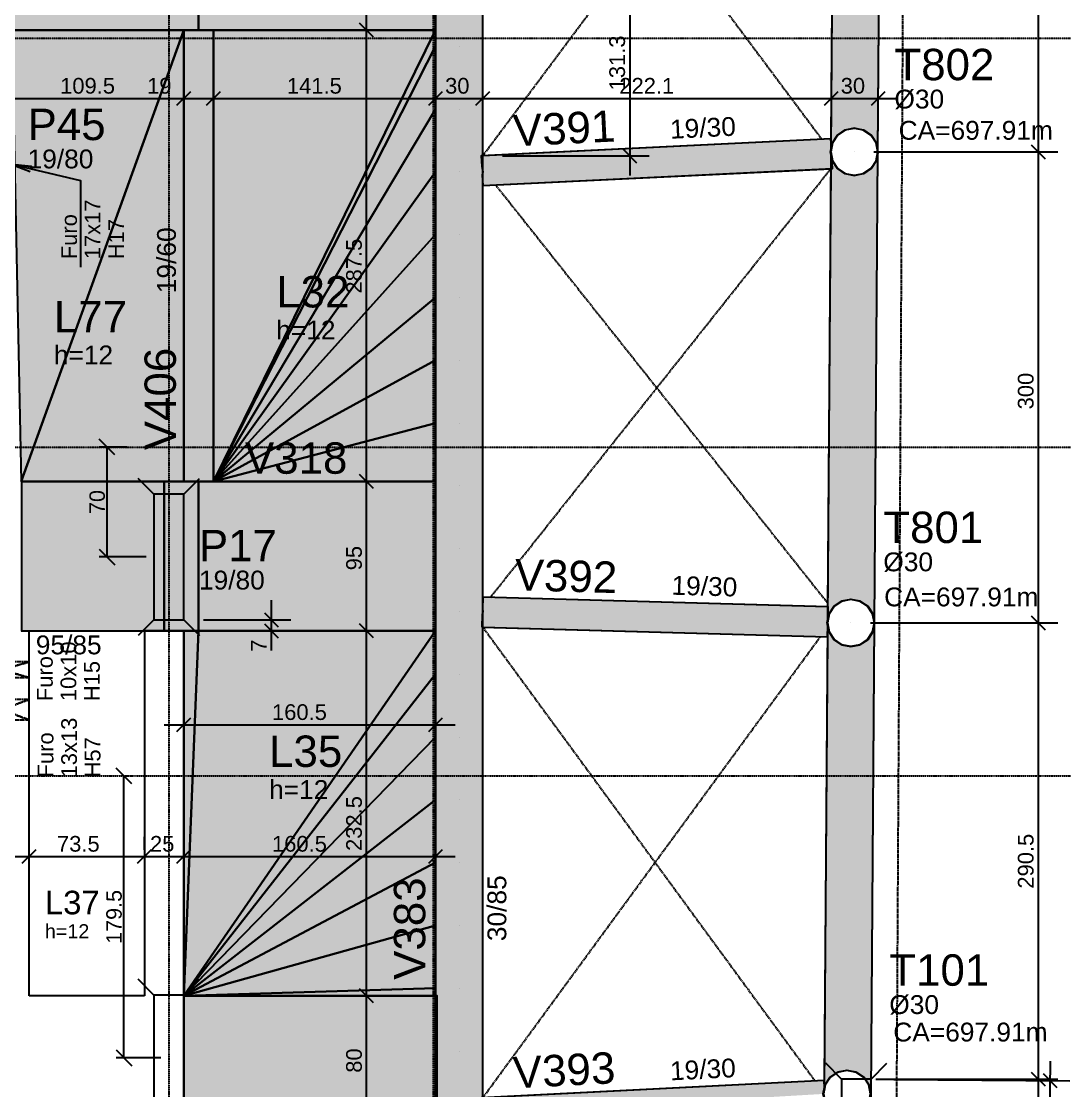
# Model space of a CAD drawing. Extents: x 37185 to 43130, y -8135 to -3930.
# Drawn here: x 39963 to 40631, y -6574 to -5893 of the extents above; entities that cross this region are included whole.
import ezdxf

# ---------------------------------------------------------------- set-up
doc = ezdxf.new("R2010")
doc.units = 0
doc.header["$MEASUREMENT"] = 0
doc.linetypes.add('ESTILO_TQS_0001', pattern=[1, 0.7, -0.3])
doc.linetypes.add('ESTILO_TQS_0004', pattern=[1.12, 0.5, -0.2, 0.01, -0.2, 0.01, -0.2])
doc.layers.get('0').update_dxf_attribs({"linetype": 'CONTINUOUS'})
doc.layers.get('Defpoints').update_dxf_attribs({"linetype": 'CONTINUOUS'})
for name, color, linetype in [('37', 4, 'CONTINUOUS'), ('38', 190, 'CONTINUOUS'), ('41', 190, 'CONTINUOUS'), ('42', 3, 'CONTINUOUS'), ('43', 3, 'CONTINUOUS'), ('44', 3, 'CONTINUOUS'), ('45', 2, 'CONTINUOUS'), ('46', 2, 'CONTINUOUS'), ('47', 2, 'CONTINUOUS'), ('53', 242, 'CONTINUOUS'), ('54', 242, 'CONTINUOUS'), ('55', 12, 'CONTINUOUS'), ('60', 253, 'CONTINUOUS'), ('63', 30, 'CONTINUOUS'), ('66', 231, 'CONTINUOUS'), ('68', 4, 'CONTINUOUS'), ('70', 160, 'CONTINUOUS'), ('75', 9, 'CONTINUOUS'), ('78', 6, 'CONTINUOUS'), ('81', 2, 'CONTINUOUS'), ('82', 252, 'CONTINUOUS')]:
    doc.layers.add(name, color=color, linetype=linetype)
doc.styles.add('Arial_2mm 1-50', font='arial.ttf', dxfattribs={"height": 9.835329})
doc.styles.add('TQS_ARIAL', font='arial.ttf')
doc.dimstyles.new('Diagonal 2mm 1-50', dxfattribs={"dimscale": 30.48, "dimtxt": 9.8353, "dimasz": 0.328084, "dimexe": 0.164042, "dimexo": 0.164042, "dimgap": 0.04101, "dimtad": 1, "dimdec": 1, "dimdsep": 46, "dimtxsty": 'Arial_2mm 1-50', "dimblk1": 'OBLIQUE', "dimblk2": 'OBLIQUE', "dimsah": 1, "dimcen": 0.09, "dimadec": 8, "dimazin": 0, "dimtfac": 1, "dimtdec": 8, "dimtmove": 1, "dimatfit": 0, "dimfxl": 1, "dimtvp": 1, "dimtfillclr": 256, "dimtolj": 1, "dimtzin": 0, "dimarcsym": 2})

# ---------------------------------------------------------------- blocks, each defined once
blk = doc.blocks.new('_Oblique')
at = {"color": 0, "linetype": 'ByBlock', "lineweight": -2}
blk.add_line((-0.5, -0.5), (0.5, 0.5), dxfattribs=at)
blk = doc.blocks.new('*D153')
at = {"layer": '55', "color": 0, "linetype": 'Continuous', "lineweight": -2}
for p, q in [((40029.69, -6163.74), (40012.18, -6163.74)), ((40017.18, -6233.74), (40017.18, -6163.74)), ((40042.01, -6233.74), (40012.18, -6233.74))]:
    blk.add_line(p, q, dxfattribs=at)
at = {"layer": 'Defpoints', "color": 0, "linetype": 'Continuous'}
for p in [(40017.18, -6163.74), (40034.69, -6163.74), (40047.01, -6233.74)]:
    blk.add_point(p, dxfattribs=at)
at = {"layer": '55', "color": 0, "linetype": 'Continuous', "lineweight": -2, "xscale": 10, "yscale": 10, "zscale": 10}
for p, rotation in [((40017.18, -6163.74), 90), ((40017.18, -6233.74), 270)]:
    blk.add_blockref('_Oblique', p, dxfattribs=dict(at, rotation=rotation))
at = {"layer": '55', "color": 0, "linetype": 'Continuous', "insert": (40010.9, -6198.74), "char_height": 9.835, "attachment_point": 5, "rotation": 90, "style": 'Arial_2mm 1-50'}
blk.add_mtext('\\A1;70', dxfattribs=at)
blk = doc.blocks.new('*D154')
at = {"layer": '55', "color": 0, "linetype": 'Continuous', "lineweight": -2}
for p, q in [((40027.91, -6552.74), (40027.91, -6373.24)), ((40031.67, -6373.24), (40032.91, -6373.24)), ((40051.51, -6552.74), (40022.91, -6552.74))]:
    blk.add_line(p, q, dxfattribs=at)
at = {"layer": 'Defpoints', "color": 0, "linetype": 'Continuous'}
for p in [(40026.67, -6373.24), (40027.91, -6373.24), (40056.51, -6552.74)]:
    blk.add_point(p, dxfattribs=at)
at = {"layer": '55', "color": 0, "linetype": 'Continuous', "lineweight": -2, "xscale": 10, "yscale": 10, "zscale": 10}
for p, rotation in [((40027.91, -6373.24), 90), ((40027.91, -6552.74), 270)]:
    blk.add_blockref('_Oblique', p, dxfattribs=dict(at, rotation=rotation))
at = {"layer": '55', "color": 0, "linetype": 'Continuous', "insert": (40021.64, -6462.99), "char_height": 9.835, "attachment_point": 5, "rotation": 90, "style": 'Arial_2mm 1-50'}
blk.add_mtext('\\A1;179.5', dxfattribs=at)

msp = doc.modelspace()

# ---------------------------------------------------------------- linework, layer by layer
at = {"layer": '37', "linetype": 'Continuous'}
for points in [[(40508.32324, -5976.33436), (40510.48704, -5675.73956)], [(40480.42244, -5684.60251), (40478.38649, -5967.43961)], [(40226.51264, -5898.24786), (40226.51264, -5863.24786)], [(40256.51264, -5908.43661), (40256.51264, -5868.43661)], [(39956.51264, -5898.24786), (40066.01264, -5898.24786)], [(40066.01264, -5898.24786), (40066.01264, -6185.73831)], [(40085.01264, -5898.24786), (40066.01264, -5898.24786)], [(40085.01264, -5898.24786), (40226.51264, -5898.24786)], [(40085.01264, -6185.73831), (40085.01264, -5898.24786)], [(40226.51264, -5898.24786), (40226.51264, -5908.43661)], [(40226.51264, -5908.43661), (40226.51264, -5948.43661)], [(40256.51264, -5948.43661), (40256.51264, -5908.43661)], [(40226.51264, -5948.43661), (40226.51264, -5988.43661)], [(40256.51264, -5978.19921), (40256.51264, -5948.43661)], [(40478.38649, -5967.43961), (40256.51264, -5978.19921)], [(40506.16804, -6275.74016), (40508.32324, -5976.33436)], [(40226.51264, -5988.43661), (40226.51264, -6028.43661)], [(40256.51264, -5997.22156), (40478.24954, -5986.46856)], [(40478.24954, -5986.46856), (40476.24034, -6265.58986)], [(40256.51264, -6028.43661), (40256.51264, -5997.22156)], [(40226.51264, -6028.43661), (40226.51264, -6068.43661)], [(40256.51264, -6068.43661), (40256.51264, -6028.43661)], [(40226.51264, -6068.43661), (40226.51264, -6108.43661)], [(40256.51264, -6108.43661), (40256.51264, -6068.43661)], [(40226.51264, -6108.43661), (40226.51264, -6148.43661)], [(40256.51264, -6148.43661), (40256.51264, -6108.43661)], [(40226.51264, -6148.43661), (40226.51264, -6188.43661)], [(40256.51264, -6188.43661), (40256.51264, -6148.43661)], [(40053.51264, -6185.73831), (39962.51264, -6185.73831)], [(40066.01264, -6185.73831), (40053.51264, -6185.73831)], [(40226.51264, -6185.73831), (40085.01264, -6185.73831)], [(40226.51264, -6188.43661), (40226.51264, -6228.43661)], [(40256.51264, -6228.43661), (40256.51264, -6188.43661)], [(40226.51264, -6228.43661), (40226.51264, -6268.43661)], [(40256.51264, -6259.35956), (40256.51264, -6228.43661)], [(40476.24034, -6265.58986), (40256.51264, -6259.35956)], [(40226.51264, -6268.43661), (40226.51264, -6308.43661)], [(40256.51264, -6308.43661), (40256.51264, -6278.36721)], [(40256.51264, -6278.36721), (40476.10354, -6284.59366)], [(40504.00629, -6576.05471), (40506.16804, -6275.74016)], [(39962.51264, -6280.73831), (40041.01264, -6280.73831)], [(39967.51264, -6513.23831), (39967.51264, -6280.73831)], [(40066.01264, -6280.73831), (40041.01264, -6280.73831)], [(40041.01264, -6280.73831), (40041.01264, -6513.23831)], [(40066.01264, -6280.73831), (40075.51264, -6280.73831)], [(40066.01264, -6512.73831), (40066.01264, -6280.73831)], [(40075.51264, -6280.73831), (40226.51264, -6280.73831)], [(40476.10354, -6284.59366), (40474.06934, -6567.18856)], [(40226.51264, -6308.43661), (40226.51264, -6348.43661)], [(40256.51264, -6348.43661), (40256.51264, -6308.43661)], [(40226.51264, -6348.43661), (40226.51264, -6388.43661)], [(40256.51264, -6388.43661), (40256.51264, -6348.43661)], [(40226.51264, -6388.43661), (40226.51264, -6428.43661)], [(40256.51264, -6428.43661), (40256.51264, -6388.43661)], [(40226.51264, -6428.43661), (40226.51264, -6468.43661)], [(40256.51264, -6468.43661), (40256.51264, -6428.43661)], [(40226.51264, -6468.43661), (40226.51264, -6508.43661)], [(40256.51264, -6508.43661), (40256.51264, -6468.43661)], [(40226.51264, -6508.43661), (40226.51264, -6513.23831)], [(40256.51264, -6548.43661), (40256.51264, -6508.43661)], [(40041.01264, -6513.23831), (39967.51264, -6513.23831)], [(40226.51264, -6513.23831), (40066.01264, -6513.23831)], [(40226.51264, -6588.43661), (40226.51264, -6513.23831)], [(40226.51264, -6548.43661), (40226.51264, -6588.43661)], [(40256.51264, -6578.16921), (40256.51264, -6548.43661)], [(40474.06934, -6567.18856), (40256.51264, -6578.16921)]]:
    msp.add_lwpolyline(points, dxfattribs=at)
at = {"layer": '38', "linetype": 'Continuous'}
for points in [[(40066.01264, -6193.73831), (40047.01264, -6193.73831), (40047.01264, -6273.73831), (40066.01264, -6273.73831), (40066.01264, -6193.73831)], [(40047.01264, -6592.73831), (40066.01264, -6592.73831), (40066.01264, -6512.73831), (40047.01264, -6512.73831), (40047.01264, -6592.73831)], [(40485.02569, -6566.23831), (40485.02569, -6585.23831), (40504.02569, -6585.23831), (40504.02569, -6566.23831), (40485.02569, -6566.23831)]]:
    msp.add_lwpolyline(points, dxfattribs=at)
at = {"layer": '41', "linetype": 'Continuous'}
for p, q in [((40047.01264, -6193.73831), (40037.01264, -6183.73831)), ((40066.01264, -6193.73831), (40076.01264, -6183.73831)), ((40047.01264, -6273.73831), (40037.01264, -6283.73831)), ((40066.01264, -6273.73831), (40076.01264, -6283.73831)), ((40047.01264, -6512.73831), (40037.01264, -6502.73831)), ((40066.01264, -6512.73831), (40076.01264, -6502.73831)), ((40485.02569, -6566.23831), (40475.02569, -6556.23831)), ((40504.02569, -6566.23831), (40514.02569, -6556.23831))]:
    msp.add_line(p, q, dxfattribs=at)
at = {"layer": '53', "linetype": 'ESTILO_TQS_0001'}
for points in [[(39950.01264, -6305.59611), (39967.51264, -6310.59611), (39967.51264, -6300.59611), (39950.01264, -6305.59611), (39967.51264, -6300.59611), (39932.51264, -6300.59611), (39950.01264, -6305.59611), (39932.51264, -6300.59611), (39932.51264, -6310.59611), (39950.01264, -6305.59611), (39932.51264, -6310.59611), (39967.51264, -6310.59611), (39950.01264, -6305.59611)], [(39950.01264, -6331.00441), (39967.51264, -6337.50441), (39967.51264, -6324.50441), (39950.01264, -6331.00441), (39967.51264, -6324.50441), (39932.51264, -6324.50441), (39950.01264, -6331.00441), (39932.51264, -6324.50441), (39932.51264, -6337.50441), (39950.01264, -6331.00441), (39932.51264, -6337.50441), (39967.51264, -6337.50441), (39950.01264, -6331.00441)]]:
    msp.add_lwpolyline(points, dxfattribs=at)
at = {"layer": '60', "linetype": 'Continuous'}
for points in [[(40226.51264, -7802.73681), (40256.51264, -7802.73681), (40256.51264, -4702.61026), (40226.51264, -4697.92626), (40226.51264, -7802.73681)], [(40508.32814, -5975.65641), (40510.48639, -5675.82631), (40509.35434, -5681.51761), (40506.08064, -5686.41701), (40501.18124, -5689.69071), (40495.40194, -5690.84031), (40489.62269, -5689.69071), (40484.72324, -5686.41701), (40481.44959, -5681.51761), (40480.47974, -5676.64206), (40478.33379, -5974.76681), (40479.29009, -5969.95906), (40482.56379, -5965.05961), (40487.46319, -5961.78596), (40493.24249, -5960.63636), (40499.02174, -5961.78596), (40503.92119, -5965.05961), (40507.19489, -5969.95906), (40508.32814, -5975.65641)], [(40075.51264, -5898.24786), (40075.51264, -5863.24786), (39956.61264, -5863.24786), (39956.61264, -5898.24786), (40075.51264, -5898.24786)], [(40075.51264, -5898.24786), (40226.51264, -5898.24786), (40226.51264, -5863.24786), (40075.51264, -5863.24786), (40075.51264, -5898.24786)], [(40085.01264, -6185.73831), (40085.01264, -5898.24786), (40066.01264, -5898.24786), (40066.01264, -6185.73831), (40085.01264, -6185.73831)], [(40085.01264, -6185.73831), (40226.51264, -5908.43661), (40226.51264, -5898.24786), (40085.01264, -6185.73831)], [(40085.01264, -6185.73831), (40226.51264, -5898.24786), (40085.01264, -5898.24786), (40085.01264, -6185.73831)], [(40085.01264, -6185.73831), (40085.01264, -5898.24786), (40085.01264, -6185.73831)], [(40085.01264, -6185.73831), (40226.51264, -5948.43661), (40226.51264, -5908.43661), (40085.01264, -6185.73831)], [(40085.01264, -6185.73831), (40226.51264, -5988.43661), (40226.51264, -5948.43661), (40085.01264, -6185.73831)], [(40256.51264, -5997.22156), (40479.30684, -5986.41731), (40478.99799, -5980.04916), (40478.14054, -5975.73831), (40478.66184, -5973.11741), (40478.38649, -5967.43961), (40255.59234, -5978.24386), (40255.91644, -5984.92656), (40256.61464, -5988.43661), (40256.19014, -5990.57066), (40256.51264, -5997.22156)], [(40508.32324, -5976.33436), (40508.22604, -5976.33366), (40507.19489, -5981.51761), (40503.92119, -5986.41701), (40499.02174, -5989.69071), (40493.24249, -5990.84031), (40487.46319, -5989.69071), (40482.56379, -5986.41701), (40479.29009, -5981.51761), (40478.32029, -5976.64196), (40476.17449, -6274.73911), (40477.12529, -6269.95906), (40480.39899, -6265.05961), (40485.29839, -6261.78596), (40491.07769, -6260.63636), (40496.85694, -6261.78596), (40501.75639, -6265.05961), (40505.03009, -6269.95906), (40506.16844, -6275.68216), (40508.32324, -5976.33436)], [(40508.32324, -5976.33436), (40508.32694, -5975.82641), (40508.22604, -5976.33366)], [(40085.01264, -6185.73831), (40226.51264, -6028.43661), (40226.51264, -5988.43661), (40085.01264, -6185.73831)], [(40085.01264, -6185.73831), (40226.51264, -6068.43661), (40226.51264, -6028.43661), (40085.01264, -6185.73831)], [(40085.01264, -6185.73831), (40226.51264, -6108.43661), (40226.51264, -6068.43661), (40085.01264, -6185.73831)], [(40085.01264, -6185.73831), (40226.51264, -6148.43661), (40226.51264, -6108.43661), (40085.01264, -6185.73831)], [(40085.01264, -6185.73831), (40226.51264, -6185.73831), (40226.51264, -6148.43661), (40085.01264, -6185.73831)], [(40053.51264, -6280.73831), (40053.51264, -6185.73831), (39962.61264, -6185.73831), (39962.61264, -6280.73831), (40053.51264, -6280.73831)], [(40053.51264, -6280.73831), (40075.51264, -6280.73831), (40075.51264, -6185.73831), (40053.51264, -6185.73831), (40053.51264, -6280.73831)], [(40075.51264, -6280.73831), (40226.51264, -6280.73831), (40226.51264, -6274.23561), (40226.41069, -6268.43661), (40226.51264, -6263.11136), (40226.51264, -6259.67396), (40226.51264, -6255.80681), (40226.51264, -6248.43661), (40226.51264, -6185.73831), (40075.51264, -6185.73831), (40075.51264, -6280.73831)], [(40255.97414, -6278.35196), (40476.10354, -6284.59366), (40476.30734, -6277.40556), (40475.97574, -6275.73831), (40476.41764, -6273.51676), (40476.64204, -6265.60126), (40256.51264, -6259.35956), (40256.30009, -6266.85551), (40256.61464, -6268.43661), (40256.19554, -6270.54346), (40255.97414, -6278.35196)], [(40504.00629, -6576.05471), (40506.16764, -6275.79871), (40505.03009, -6281.51761), (40501.75639, -6286.41701), (40496.85694, -6289.69071), (40491.07769, -6290.84031), (40485.29839, -6289.69071), (40480.39899, -6286.41701), (40477.12529, -6281.51761), (40476.16059, -6276.66771), (40474.02789, -6572.94266), (40474.62104, -6569.96081), (40477.89474, -6565.06141), (40482.79414, -6561.78771), (40488.57344, -6560.63811), (40494.35269, -6561.78771), (40499.25214, -6565.06141), (40502.52584, -6569.96081), (40503.67539, -6575.74011), (40503.61339, -6576.05186), (40504.00629, -6576.05471)], [(40066.01264, -6513.23831), (40226.51264, -6308.43661), (40226.51264, -6280.73831), (40066.01264, -6513.23831)], [(40066.01264, -6513.23831), (40226.51264, -6280.73831), (40075.51264, -6280.73831), (40066.01264, -6513.23831)], [(40066.01264, -6513.23831), (40075.51264, -6280.73831), (40066.01264, -6280.73831), (40066.01264, -6513.23831)], [(40066.01264, -6513.23831), (40066.01264, -6280.73831), (40066.01264, -6513.23831)], [(40066.01264, -6513.23831), (40226.51264, -6348.43661), (40226.51264, -6308.43661), (40066.01264, -6513.23831)], [(40066.01264, -6513.23831), (40226.51264, -6388.43661), (40226.51264, -6348.43661), (40066.01264, -6513.23831)], [(40066.01264, -6513.23831), (40226.51264, -6428.43661), (40226.51264, -6388.43661), (40066.01264, -6513.23831)], [(40066.01264, -6513.23831), (40226.51264, -6468.43661), (40226.51264, -6428.43661), (40066.01264, -6513.23831)], [(40066.01264, -6513.23831), (40226.51264, -6508.43661), (40226.51264, -6468.43661), (40066.01264, -6513.23831)], [(40066.01264, -6513.23831), (40226.51264, -6513.23831), (40226.51264, -6508.43661), (40066.01264, -6513.23831)], [(40066.01264, -6593.23831), (40227.36584, -6593.23831), (40226.41069, -6588.43661), (40227.46779, -6583.12231), (40227.46779, -6513.23831), (40066.01264, -6513.23831), (40066.01264, -6593.23831)], [(40256.51264, -6597.19341), (40475.02709, -6586.16441), (40474.80669, -6581.79716), (40474.62104, -6581.51936), (40473.47149, -6575.74011), (40474.29259, -6571.61201), (40474.06934, -6567.18856), (40255.55489, -6578.21756), (40255.88574, -6584.77226), (40256.61464, -6588.43661), (40256.18079, -6590.61776), (40256.51264, -6597.19341)]]:
    msp.add_lwpolyline(points, dxfattribs=at)
for points in [[(40226.51264, -7802.73681), (40256.51264, -4702.61026), (40226.51264, -4697.92626)], [(40226.51264, -7802.73681), (40226.51264, -4697.92626), (40226.51264, -7802.73681)], [(40226.51264, -7802.73681), (40256.51264, -7802.73681), (40256.51264, -4702.61026)], [(40478.33379, -5974.76681), (40479.29009, -5969.95906), (40480.47974, -5676.64206)], [(40479.29009, -5969.95906), (40482.56379, -5965.05961), (40480.47974, -5676.64206)], [(40482.56379, -5965.05961), (40481.44959, -5681.51761), (40480.47974, -5676.64206)], [(40509.35434, -5681.51761), (40508.32814, -5975.65641), (40510.48639, -5675.82631)], [(40481.44959, -5681.51761), (40482.56379, -5965.05961), (40484.72324, -5686.41701)], [(40506.08064, -5686.41701), (40507.19489, -5969.95906), (40509.35434, -5681.51761)], [(40507.19489, -5969.95906), (40508.32814, -5975.65641), (40509.35434, -5681.51761)], [(40482.56379, -5965.05961), (40487.46319, -5961.78596), (40484.72324, -5686.41701)], [(40484.72324, -5686.41701), (40487.46319, -5961.78596), (40489.62269, -5689.69071)], [(40487.46319, -5961.78596), (40493.24249, -5960.63636), (40489.62269, -5689.69071)], [(40489.62269, -5689.69071), (40493.24249, -5960.63636), (40495.40194, -5690.84031)], [(40493.24249, -5960.63636), (40499.02174, -5961.78596), (40495.40194, -5690.84031)], [(40495.40194, -5690.84031), (40499.02174, -5961.78596), (40501.18124, -5689.69071)], [(40499.02174, -5961.78596), (40503.92119, -5965.05961), (40501.18124, -5689.69071)], [(40501.18124, -5689.69071), (40503.92119, -5965.05961), (40506.08064, -5686.41701)], [(40503.92119, -5965.05961), (40507.19489, -5969.95906), (40506.08064, -5686.41701)], [(40075.51264, -5898.24786), (40075.51264, -5863.24786), (39956.61264, -5863.24786)], [(40075.51264, -5898.24786), (39956.61264, -5863.24786), (39956.61264, -5898.24786)], [(40075.51264, -5898.24786), (40226.51264, -5898.24786), (40226.51264, -5863.24786)], [(40075.51264, -5898.24786), (40226.51264, -5863.24786), (40075.51264, -5863.24786)], [(40075.51264, -5898.24786), (40075.51264, -5863.24786), (40075.51264, -5898.24786)], [(40075.51264, -5898.24786), (39956.61264, -5898.24786), (40075.51264, -5898.24786)], [(40085.01264, -6185.73831), (40085.01264, -5898.24786), (40066.01264, -5898.24786)], [(40085.01264, -6185.73831), (40066.01264, -5898.24786), (40066.01264, -6185.73831)], [(40085.01264, -6185.73831), (40226.51264, -5908.43661), (40226.51264, -5898.24786)], [(40085.01264, -6185.73831), (40226.51264, -5898.24786), (40085.01264, -6185.73831)], [(40085.01264, -6185.73831), (40226.51264, -5898.24786), (40085.01264, -5898.24786)], [(40085.01264, -6185.73831), (40085.01264, -5898.24786), (40085.01264, -6185.73831)], [(40085.01264, -6185.73831), (40226.51264, -5948.43661), (40226.51264, -5908.43661)], [(40085.01264, -6185.73831), (40226.51264, -5908.43661), (40085.01264, -6185.73831)], [(40085.01264, -6185.73831), (40226.51264, -5988.43661), (40226.51264, -5948.43661)], [(40085.01264, -6185.73831), (40226.51264, -5948.43661), (40085.01264, -6185.73831)], [(40478.38649, -5967.43961), (40255.59234, -5978.24386), (40255.91644, -5984.92656)], [(40478.38649, -5967.43961), (40255.91644, -5984.92656), (40256.61464, -5988.43661)], [(40478.38649, -5967.43961), (40256.61464, -5988.43661), (40478.14054, -5975.73831)], [(40478.38649, -5967.43961), (40478.14054, -5975.73831), (40478.66184, -5973.11741)], [(40256.61464, -5988.43661), (40479.30684, -5986.41731), (40478.14054, -5975.73831)], [(40476.17449, -6274.73911), (40477.12529, -6269.95906), (40478.32029, -5976.64196)], [(40477.12529, -6269.95906), (40480.39899, -6265.05961), (40478.32029, -5976.64196)], [(40479.30684, -5986.41731), (40478.99799, -5980.04916), (40478.14054, -5975.73831)], [(40480.39899, -6265.05961), (40479.29009, -5981.51761), (40478.32029, -5976.64196)], [(40507.19489, -5981.51761), (40506.16844, -6275.68216), (40508.32324, -5976.33436)], [(40507.19489, -5981.51761), (40508.32324, -5976.33436), (40508.22604, -5976.33366)], [(40482.56379, -5986.41701), (40479.29009, -5981.51761), (40480.39899, -6265.05961)], [(40507.19489, -5981.51761), (40503.92119, -5986.41701), (40505.03009, -6269.95906)], [(40507.19489, -5981.51761), (40505.03009, -6269.95906), (40506.16844, -6275.68216)], [(40085.01264, -6185.73831), (40226.51264, -6028.43661), (40226.51264, -5988.43661)], [(40085.01264, -6185.73831), (40226.51264, -5988.43661), (40085.01264, -6185.73831)], [(40256.19014, -5990.57066), (40256.51264, -5997.22156), (40256.61464, -5988.43661)], [(40256.51264, -5997.22156), (40479.30684, -5986.41731), (40256.61464, -5988.43661)], [(40485.29839, -6261.78596), (40482.56379, -5986.41701), (40480.39899, -6265.05961)], [(40487.46319, -5989.69071), (40482.56379, -5986.41701), (40485.29839, -6261.78596)], [(40491.07769, -6260.63636), (40487.46319, -5989.69071), (40485.29839, -6261.78596)], [(40493.24249, -5990.84031), (40487.46319, -5989.69071), (40491.07769, -6260.63636)], [(40496.85694, -6261.78596), (40493.24249, -5990.84031), (40491.07769, -6260.63636)], [(40499.02174, -5989.69071), (40493.24249, -5990.84031), (40496.85694, -6261.78596)], [(40501.75639, -6265.05961), (40499.02174, -5989.69071), (40496.85694, -6261.78596)], [(40503.92119, -5986.41701), (40499.02174, -5989.69071), (40501.75639, -6265.05961)], [(40505.03009, -6269.95906), (40503.92119, -5986.41701), (40501.75639, -6265.05961)], [(40085.01264, -6185.73831), (40226.51264, -6068.43661), (40226.51264, -6028.43661)], [(40085.01264, -6185.73831), (40226.51264, -6028.43661), (40085.01264, -6185.73831)], [(40085.01264, -6185.73831), (40226.51264, -6108.43661), (40226.51264, -6068.43661)], [(40085.01264, -6185.73831), (40226.51264, -6068.43661), (40085.01264, -6185.73831)], [(40085.01264, -6185.73831), (40226.51264, -6148.43661), (40226.51264, -6108.43661)], [(40085.01264, -6185.73831), (40226.51264, -6108.43661), (40085.01264, -6185.73831)], [(40085.01264, -6185.73831), (40226.51264, -6185.73831), (40226.51264, -6148.43661)], [(40085.01264, -6185.73831), (40226.51264, -6148.43661), (40085.01264, -6185.73831)], [(40053.51264, -6280.73831), (40053.51264, -6185.73831), (39962.61264, -6185.73831)], [(40053.51264, -6280.73831), (39962.61264, -6185.73831), (39962.61264, -6280.73831)], [(40053.51264, -6280.73831), (40075.51264, -6280.73831), (40075.51264, -6185.73831)], [(40053.51264, -6280.73831), (40075.51264, -6185.73831), (40053.51264, -6185.73831)], [(40053.51264, -6280.73831), (40053.51264, -6185.73831), (40053.51264, -6280.73831)], [(40085.01264, -6185.73831), (40066.01264, -6185.73831), (40085.01264, -6185.73831)], [(40075.51264, -6280.73831), (40226.51264, -6248.43661), (40226.51264, -6185.73831)], [(40075.51264, -6280.73831), (40226.51264, -6185.73831), (40075.51264, -6185.73831)], [(40075.51264, -6280.73831), (40075.51264, -6185.73831), (40075.51264, -6280.73831)], [(40075.51264, -6280.73831), (40226.51264, -6255.80681), (40226.51264, -6248.43661)], [(40075.51264, -6280.73831), (40226.51264, -6259.67396), (40226.51264, -6255.80681)], [(40075.51264, -6280.73831), (40226.51264, -6263.11136), (40226.51264, -6259.67396)], [(40075.51264, -6280.73831), (40226.41069, -6268.43661), (40226.51264, -6263.11136)], [(40256.30009, -6266.85551), (40256.61464, -6268.43661), (40256.51264, -6259.35956)], [(40256.61464, -6268.43661), (40476.64204, -6265.60126), (40256.51264, -6259.35956)], [(40075.51264, -6280.73831), (40226.51264, -6274.23561), (40226.41069, -6268.43661)], [(40476.10354, -6284.59366), (40256.19554, -6270.54346), (40255.97414, -6278.35196)], [(40256.61464, -6268.43661), (40256.19554, -6270.54346), (40476.10354, -6284.59366)], [(40476.64204, -6265.60126), (40256.61464, -6268.43661), (40475.97574, -6275.73831)], [(40475.97574, -6275.73831), (40256.61464, -6268.43661), (40476.10354, -6284.59366)], [(40476.41764, -6273.51676), (40476.64204, -6265.60126), (40475.97574, -6275.73831)], [(40075.51264, -6280.73831), (40226.51264, -6280.73831), (40226.51264, -6274.23561)], [(40474.02789, -6572.94266), (40474.62104, -6569.96081), (40476.16059, -6276.66771)], [(40474.62104, -6569.96081), (40477.89474, -6565.06141), (40476.16059, -6276.66771)], [(40476.10354, -6284.59366), (40476.30734, -6277.40556), (40475.97574, -6275.73831)], [(40477.89474, -6565.06141), (40477.12529, -6281.51761), (40476.16059, -6276.66771)], [(40505.03009, -6281.51761), (40504.00629, -6576.05471), (40506.16764, -6275.79871)], [(40053.51264, -6280.73831), (39962.61264, -6280.73831), (40053.51264, -6280.73831)], [(40066.01264, -6513.23831), (40226.51264, -6308.43661), (40226.51264, -6280.73831)], [(40066.01264, -6513.23831), (40226.51264, -6280.73831), (40066.01264, -6513.23831)], [(40066.01264, -6513.23831), (40226.51264, -6280.73831), (40075.51264, -6280.73831)], [(40066.01264, -6513.23831), (40075.51264, -6280.73831), (40066.01264, -6513.23831)], [(40066.01264, -6513.23831), (40075.51264, -6280.73831), (40066.01264, -6280.73831)], [(40066.01264, -6513.23831), (40066.01264, -6280.73831), (40066.01264, -6513.23831)], [(40480.39899, -6286.41701), (40477.12529, -6281.51761), (40477.89474, -6565.06141)], [(40505.03009, -6281.51761), (40501.75639, -6286.41701), (40502.52584, -6569.96081)], [(40505.03009, -6281.51761), (40502.52584, -6569.96081), (40503.67539, -6575.74011)], [(40505.03009, -6281.51761), (40503.67539, -6575.74011), (40504.00629, -6576.05471)], [(40482.79414, -6561.78771), (40480.39899, -6286.41701), (40477.89474, -6565.06141)], [(40485.29839, -6289.69071), (40480.39899, -6286.41701), (40482.79414, -6561.78771)], [(40488.57344, -6560.63811), (40485.29839, -6289.69071), (40482.79414, -6561.78771)], [(40491.07769, -6290.84031), (40485.29839, -6289.69071), (40488.57344, -6560.63811)], [(40494.35269, -6561.78771), (40491.07769, -6290.84031), (40488.57344, -6560.63811)], [(40496.85694, -6289.69071), (40491.07769, -6290.84031), (40494.35269, -6561.78771)], [(40499.25214, -6565.06141), (40496.85694, -6289.69071), (40494.35269, -6561.78771)], [(40501.75639, -6286.41701), (40496.85694, -6289.69071), (40499.25214, -6565.06141)], [(40502.52584, -6569.96081), (40501.75639, -6286.41701), (40499.25214, -6565.06141)], [(40066.01264, -6513.23831), (40226.51264, -6348.43661), (40226.51264, -6308.43661)], [(40066.01264, -6513.23831), (40226.51264, -6308.43661), (40066.01264, -6513.23831)], [(40066.01264, -6513.23831), (40226.51264, -6388.43661), (40226.51264, -6348.43661)], [(40066.01264, -6513.23831), (40226.51264, -6348.43661), (40066.01264, -6513.23831)], [(40066.01264, -6513.23831), (40226.51264, -6428.43661), (40226.51264, -6388.43661)], [(40066.01264, -6513.23831), (40226.51264, -6388.43661), (40066.01264, -6513.23831)], [(40066.01264, -6513.23831), (40226.51264, -6468.43661), (40226.51264, -6428.43661)], [(40066.01264, -6513.23831), (40226.51264, -6428.43661), (40066.01264, -6513.23831)], [(40066.01264, -6513.23831), (40226.51264, -6508.43661), (40226.51264, -6468.43661)], [(40066.01264, -6513.23831), (40226.51264, -6468.43661), (40066.01264, -6513.23831)], [(40066.01264, -6513.23831), (40226.51264, -6513.23831), (40226.51264, -6508.43661)], [(40066.01264, -6513.23831), (40226.51264, -6508.43661), (40066.01264, -6513.23831)], [(40066.01264, -6593.23831), (40227.46779, -6583.12231), (40227.46779, -6513.23831)], [(40066.01264, -6593.23831), (40227.46779, -6513.23831), (40066.01264, -6513.23831)], [(40066.01264, -6593.23831), (40066.01264, -6513.23831), (40066.01264, -6593.23831)], [(40474.06934, -6567.18856), (40255.55489, -6578.21756), (40255.88574, -6584.77226)], [(40474.06934, -6567.18856), (40255.88574, -6584.77226), (40256.61464, -6588.43661)], [(40474.06934, -6567.18856), (40256.61464, -6588.43661), (40473.47149, -6575.74011)], [(40474.06934, -6567.18856), (40473.47149, -6575.74011), (40474.29259, -6571.61201)]]:
    msp.add_solid(points, dxfattribs=at)
at = {"layer": '63', "linetype": 'Continuous'}
for points in [[(39962.51264, -6185.73831), (40066.01264, -5898.24786), (39956.51264, -5898.24786), (39962.51264, -6185.73831)], [(39962.51264, -6185.73831), (40066.01264, -6185.73831), (40066.01264, -5898.24786), (39962.51264, -6185.73831)], [(39962.51264, -6185.73831), (40053.51264, -6185.73831), (40066.01264, -6185.73831), (39962.51264, -6185.73831)]]:
    msp.add_lwpolyline(points, dxfattribs=at)
for points in [[(39962.51264, -6185.73831), (40066.01264, -5898.24786), (39956.51264, -5898.24786)], [(39962.51264, -6185.73831), (40066.01264, -6185.73831), (40066.01264, -5898.24786)], [(39962.51264, -6185.73831), (40066.01264, -5898.24786), (39962.51264, -6185.73831)], [(39962.51264, -6185.73831), (40053.51264, -6185.73831), (40066.01264, -6185.73831)], [(39962.51264, -6185.73831), (40066.01264, -6185.73831), (39962.51264, -6185.73831)]]:
    msp.add_solid(points, dxfattribs=at)
at = {"layer": '68', "color": 12, "linetype": 'ESTILO_TQS_0001'}
msp.add_lwpolyline([(37530.05069, -4249.00666), (40530.67009, -4723.98931), (40512.14434, -7971.93931), (37508.76839, -7984.70311), (37530.05069, -4249.00666)], dxfattribs=at)
at = {"layer": '70', "linetype": 'ESTILO_TQS_0004'}
for p, q in [((40056.51264, -4162.63791), (40056.51264, -8062.34486)), ((40224.98129, -4162.63791), (40224.98129, -8062.34486)), ((37414.54729, -5903.23831), (40631.05859, -5903.23831)), ((37414.54729, -6163.73831), (40631.05859, -6163.73831)), ((37414.54729, -6373.23831), (40631.05859, -6373.23831))]:
    msp.add_line(p, q, dxfattribs=at)
at = {"layer": '75', "linetype": 'Continuous'}
for p, q in [((40610.44244, -5663.23831), (40610.44244, -5988.23831)), ((40350.14339, -5834.43101), (40350.14339, -5990.69921)), ((40182.46924, -5910.74786), (40182.46924, -5850.74786)), ((40182.46924, -6198.23831), (40182.46924, -5885.74786)), ((40186.88864, -5902.66731), (40178.04984, -5893.82846)), ((40186.88864, -5902.66731), (40178.04984, -5893.82846)), ((40174.24109, -5898.24786), (40169.96924, -5898.24786)), ((40174.24109, -5898.24786), (40169.96924, -5898.24786)), ((40186.74109, -5898.24786), (40186.74109, -5898.24786)), ((40186.74109, -5898.24786), (40186.74109, -5898.24786)), ((40061.59324, -5946.06281), (40070.43209, -5937.22396)), ((40061.59324, -5946.06281), (40070.43209, -5937.22396)), ((40080.59324, -5946.06281), (40089.43209, -5937.22396)), ((40080.59324, -5946.06281), (40089.43209, -5937.22396)), ((40222.09324, -5946.06281), (40230.93209, -5937.22396)), ((40222.09324, -5946.06281), (40230.93209, -5937.22396)), ((40252.09324, -5946.06281), (40260.93209, -5937.22396)), ((40252.09324, -5946.06281), (40260.93209, -5937.22396)), ((40474.15119, -5946.06281), (40482.99004, -5937.22396)), ((40474.15119, -5946.06281), (40482.99004, -5937.22396)), ((40504.15194, -5946.06281), (40512.99079, -5937.22396)), ((39925.01264, -5941.64341), (39969.01264, -5941.64341)), ((39944.01264, -5941.64341), (40078.51264, -5941.64341)), ((40053.51264, -5941.64341), (40097.51264, -5941.64341)), ((40066.01264, -5941.64341), (40066.01264, -5941.64341)), ((40066.01264, -5941.64341), (40066.01264, -5941.64341)), ((40072.51264, -5941.64341), (40239.01264, -5941.64341)), ((40085.01264, -5941.64341), (40085.01264, -5941.64341)), ((40085.01264, -5941.64341), (40085.01264, -5941.64341)), ((40214.01264, -5941.64341), (40269.01264, -5941.64341)), ((40226.51264, -5941.64341), (40226.51264, -5941.64341)), ((40226.51264, -5941.64341), (40226.51264, -5941.64341)), ((40244.01264, -5941.64341), (40491.07059, -5941.64341)), ((40256.51264, -5941.64341), (40256.51264, -5941.64341)), ((40256.51264, -5941.64341), (40256.51264, -5941.64341)), ((40466.07059, -5941.64341), (40521.07139, -5941.64341)), ((40478.57059, -5941.64341), (40478.57059, -5941.64341)), ((40478.57059, -5941.64341), (40478.57059, -5941.64341)), ((40508.57139, -5941.64341), (40508.57139, -5941.64341)), ((40610.44244, -5963.23831), (40610.44244, -6288.23831)), ((40606.02304, -5971.31891), (40614.86189, -5980.15776)), ((40606.02304, -5971.31891), (40614.86189, -5980.15776)), ((40256.51264, -5978.19921), (40256.51264, -5978.19921)), ((40269.01264, -5978.19921), (40362.64339, -5978.19921)), ((40345.72399, -5973.77981), (40354.56284, -5982.61866)), ((40493.24249, -5975.73831), (40493.24249, -5975.73831)), ((40493.24249, -5975.73831), (40493.24249, -5975.73831)), ((40505.74249, -5975.73831), (40622.94244, -5975.73831)), ((40505.74249, -5975.73831), (40622.94244, -5975.73831)), ((40182.46924, -6293.23831), (40182.46924, -6173.23831)), ((40186.88864, -6190.15776), (40178.04984, -6181.31891)), ((40186.88864, -6190.15776), (40178.04984, -6181.31891)), ((40163.26264, -6185.73831), (40163.26264, -6185.73831)), ((40163.26264, -6185.73831), (40163.26264, -6185.73831)), ((40175.76264, -6185.73831), (40194.96924, -6185.73831)), ((40175.76264, -6185.73831), (40194.96924, -6185.73831)), ((40121.80204, -6261.23831), (40121.80204, -6293.23831)), ((40610.44244, -6263.23831), (40610.44244, -6578.73831)), ((40117.38264, -6269.31891), (40126.22144, -6278.15776)), ((40182.46924, -6525.73831), (40182.46924, -6268.23831)), ((40606.02304, -6271.31891), (40614.86189, -6280.15776)), ((40606.02304, -6271.31891), (40614.86189, -6280.15776)), ((40066.01264, -6273.73831), (40066.01264, -6273.73831)), ((40066.01264, -6273.73831), (40066.01264, -6273.73831)), ((40078.51264, -6273.73831), (40134.30204, -6273.73831)), ((40117.38264, -6276.31891), (40126.22144, -6285.15776)), ((40186.88864, -6285.15776), (40178.04984, -6276.31891)), ((40186.88864, -6285.15776), (40178.04984, -6276.31891)), ((40491.07769, -6275.73831), (40491.07769, -6275.73831)), ((40491.07769, -6275.73831), (40491.07769, -6275.73831)), ((40503.57769, -6275.73831), (40622.94244, -6275.73831)), ((40503.57769, -6275.73831), (40622.94244, -6275.73831)), ((40091.91369, -6280.73831), (40091.91369, -6280.73831)), ((40104.41369, -6280.73831), (40134.30204, -6280.73831)), ((40154.47779, -6280.73831), (40154.47779, -6280.73831)), ((40154.47779, -6280.73831), (40154.47779, -6280.73831)), ((40166.97779, -6280.73831), (40194.96924, -6280.73831)), ((40166.97779, -6280.73831), (40194.96924, -6280.73831)), ((40066.01264, -6286.23831), (40066.01264, -6353.05091)), ((40226.51264, -6288.43661), (40226.51264, -6288.43661)), ((40226.51264, -6300.93661), (40226.51264, -6353.05091)), ((40061.59324, -6344.97031), (40070.43209, -6336.13151)), ((40222.09324, -6344.97031), (40230.93209, -6336.13151)), ((40053.51264, -6340.55091), (40239.01264, -6340.55091)), ((39967.51264, -6428.74866), (39967.51264, -6411.92776)), ((39967.51264, -6428.74866), (39967.51264, -6411.92776)), ((40041.01264, -6420.37021), (40041.01264, -6411.92776)), ((40041.01264, -6420.37021), (40041.01264, -6411.92776)), ((40066.01264, -6429.59696), (40066.01264, -6411.92776)), ((40066.01264, -6429.59696), (40066.01264, -6411.92776)), ((40226.51264, -6435.93661), (40226.51264, -6411.92776)), ((39963.09324, -6428.84716), (39971.93209, -6420.00831)), ((39963.09324, -6428.84716), (39971.93209, -6420.00831)), ((40036.59324, -6428.84716), (40045.43209, -6420.00831)), ((40036.59324, -6428.84716), (40045.43209, -6420.00831)), ((40061.59324, -6428.84716), (40070.43209, -6420.00831)), ((40061.59324, -6428.84716), (40070.43209, -6420.00831)), ((40222.09324, -6428.84716), (40230.93209, -6420.00831)), ((39920.01264, -6424.42776), (39980.01264, -6424.42776)), ((39955.01264, -6424.42776), (40053.51264, -6424.42776)), ((40028.51264, -6424.42776), (40078.51264, -6424.42776)), ((40053.51264, -6424.42776), (40239.01264, -6424.42776)), ((40041.01264, -6432.87021), (40041.01264, -6432.87021)), ((40041.01264, -6432.87021), (40041.01264, -6432.87021)), ((39967.51264, -6441.24866), (39967.51264, -6441.24866)), ((39967.51264, -6441.24866), (39967.51264, -6441.24866)), ((40066.01264, -6442.09696), (40066.01264, -6442.09696)), ((40066.01264, -6442.09696), (40066.01264, -6442.09696)), ((40226.51264, -6448.43661), (40226.51264, -6448.43661)), ((40182.46924, -6605.73831), (40182.46924, -6500.73831)), ((40186.88864, -6517.65776), (40178.04984, -6508.81891)), ((40186.88864, -6517.65776), (40178.04984, -6508.81891)), ((40146.26264, -6513.23831), (40146.26264, -6513.23831)), ((40146.26264, -6513.23831), (40146.26264, -6513.23831)), ((40158.76264, -6513.23831), (40194.96924, -6513.23831)), ((40158.76264, -6513.23831), (40194.96924, -6513.23831)), ((40617.81089, -6598.81606), (40618.19534, -6554.81846)), ((40606.02304, -6561.81891), (40614.86189, -6570.65776)), ((40622.46679, -6571.77586), (40613.70549, -6562.86011)), ((40494.52569, -6566.23831), (40494.52569, -6566.23831)), ((40506.02764, -6566.33881), (40506.02764, -6566.33881)), ((40507.02569, -6566.23831), (40622.94244, -6566.23831)), ((40518.52719, -6566.44806), (40630.58564, -6567.42721))]:
    msp.add_line(p, q, dxfattribs=at)
msp.add_lwpolyline([(40000.43844, -6049.13076), (40000.43844, -5994.13076), (39956.51264, -5983.86036), (39968.95174, -5985.09316), (39956.51264, -5983.86036), (39968.20879, -5988.27066)], dxfattribs=at)
at = {"layer": '78', "linetype": 'Continuous'}
for points in [[(40508.24249, -5975.73831), (40507.10069, -5969.99806), (40503.84909, -5965.13171), (40498.98274, -5961.88011), (40493.24249, -5960.73831), (40487.50224, -5961.88011), (40482.63589, -5965.13171), (40479.38429, -5969.99806), (40478.24249, -5975.73831), (40479.38429, -5981.47856), (40482.63589, -5986.34491), (40487.50224, -5989.59651), (40493.24249, -5990.73831), (40498.98274, -5989.59651), (40503.84909, -5986.34491), (40507.10069, -5981.47856), (40508.24249, -5975.73831)], [(40479.38429, -5969.99806), (40478.32994, -5975.29866)], [(40480.64534, -5968.11076), (40479.38429, -5969.99806)], [(40478.32384, -5976.14731), (40479.38429, -5981.47856)], [(40508.10959, -5976.40636), (40508.13504, -5976.27846)], [(40479.38429, -5981.47856), (40481.89719, -5985.23941)], [(40506.07769, -6275.73831), (40504.93589, -6269.99806), (40501.68429, -6265.13171), (40496.81794, -6261.88011), (40491.07769, -6260.73831), (40485.33744, -6261.88011), (40480.47109, -6265.13171), (40477.21949, -6269.99806), (40476.07769, -6275.73831), (40477.21949, -6281.47856), (40480.47109, -6286.34491), (40485.33744, -6289.59651), (40491.07769, -6290.73831), (40496.81794, -6289.59651), (40501.68429, -6286.34491), (40504.93589, -6281.47856), (40506.07769, -6275.73831)], [(40477.21949, -6269.99806), (40476.17064, -6275.27096)], [(40479.43989, -6266.67506), (40477.21949, -6269.99806)], [(40476.16414, -6276.17306), (40477.21949, -6281.47856)], [(40506.07769, -6275.73831), (40506.07154, -6275.70746)], [(40506.07164, -6275.76856), (40506.07769, -6275.73831)], [(40477.21949, -6281.47856), (40478.77519, -6283.80686)], [(40503.57344, -6575.74011), (40502.43164, -6569.99986), (40499.18004, -6565.13351), (40494.31369, -6561.88191), (40488.57344, -6560.74011), (40482.83319, -6561.88191), (40477.96684, -6565.13351), (40474.71524, -6569.99986), (40473.57344, -6575.74011), (40474.71524, -6581.48036), (40477.96684, -6586.34671), (40482.83319, -6589.59826), (40488.57344, -6590.74011), (40494.31369, -6589.59826), (40499.18004, -6586.34671), (40502.43164, -6581.48036), (40503.57344, -6575.74011)], [(40474.71524, -6569.99986), (40474.02409, -6573.47451)], [(40476.17664, -6567.81266), (40474.71524, -6569.99986)]]:
    msp.add_lwpolyline(points, dxfattribs=at)
at = {"layer": '81', "linetype": 'ESTILO_TQS_0001'}
for p, q in [((40256.51264, -5678.35861), (40472.59724, -5967.72036)), ((40256.51264, -5978.19921), (40475.85484, -5684.47511)), ((40261.35304, -6259.49681), (40478.24954, -5986.46856)), ((40264.73804, -5996.82266), (40476.25839, -6263.08341)), ((40256.51264, -6278.36721), (40468.27494, -6567.48101)), ((40256.51264, -6578.16921), (40471.63574, -6284.46696))]:
    msp.add_line(p, q, dxfattribs=at)
at = {"layer": '82', "linetype": 'Continuous'}
for p, q in [((40241.51264, -5908.43661), (40241.51264, -5908.43661)), ((40241.51264, -5948.43661), (40241.51264, -5948.43661)), ((40493.24249, -5975.73831), (40493.24249, -5975.73831)), ((40241.51264, -5988.43661), (40241.51264, -5988.43661)), ((40241.51264, -6028.43661), (40241.51264, -6028.43661)), ((40241.51264, -6068.43661), (40241.51264, -6068.43661)), ((40241.51264, -6108.43661), (40241.51264, -6108.43661)), ((40241.51264, -6148.43661), (40241.51264, -6148.43661)), ((40241.51264, -6188.43661), (40241.51264, -6188.43661)), ((40241.51264, -6228.43661), (40241.51264, -6228.43661)), ((40056.51264, -6233.73831), (40056.51264, -6233.73831)), ((40241.51264, -6268.43661), (40241.51264, -6268.43661)), ((40491.07769, -6275.73831), (40491.07769, -6275.73831)), ((40241.51264, -6308.43661), (40241.51264, -6308.43661)), ((40241.51264, -6348.43661), (40241.51264, -6348.43661)), ((40241.51264, -6388.43661), (40241.51264, -6388.43661)), ((40241.51264, -6428.43661), (40241.51264, -6428.43661)), ((40241.51264, -6468.43661), (40241.51264, -6468.43661)), ((40241.51264, -6508.43661), (40241.51264, -6508.43661)), ((40241.51264, -6548.43661), (40241.51264, -6548.43661)), ((40056.51264, -6552.73831), (40056.51264, -6552.73831))]:
    msp.add_line(p, q, dxfattribs=at)

# ---------------------------------------------------------------- texts
at = {"layer": '42', "linetype": 'Continuous', "style": 'TQS_ARIAL'}
for s, rotation, p in [('V391', 2.776344, (40276.24699, -5972.23636)), ('V406', 90, (40061.01264, -6165.73831)), ('V392', 358.375832, (40276.64634, -6254.92846)), ('V383', 90, (40219.88844, -6503.07271)), ('V393', 2.889419, (40276.23519, -6572.16741))]:
    msp.add_text(s, height=20, rotation=rotation, dxfattribs=at).set_placement(p)
msp.add_text('V318', height=20, dxfattribs=at).set_placement((40105.01264, -6180.73831))
at = {"layer": '43', "linetype": 'Continuous', "style": 'TQS_ARIAL'}
for s, p in [('P45', (39966.51264, -5968.23831)), ('P17', (40075.68369, -6236.46041))]:
    msp.add_text(s, height=20, dxfattribs=at).set_placement(p)
at = {"layer": '44', "linetype": 'Continuous', "style": 'TQS_ARIAL'}
for s, height, p in [('L32', 20, (40124.94314, -6074.81861)), ('L77', 20, (39983.27234, -6090.66756)), ('L35', 20, (40120.38299, -6367.47211)), ('L37', 15, (39977.52044, -6461.33521))]:
    msp.add_text(s, height=height, dxfattribs=at).set_placement(p)
at = {"layer": '45', "linetype": 'Continuous', "style": 'TQS_ARIAL'}
for s, rotation, p in [('19/30', 2.776344, (40376.12964, -5967.39261)), ('19/60', 90, (40061.01264, -6065.73831)), ('19/30', 358.375832, (40376.60619, -6257.76276)), ('30/85', 90, (40271.51264, -6478.43661)), ('19/30', 2.889419, (40376.10804, -6567.12656))]:
    msp.add_text(s, height=12, rotation=rotation, dxfattribs=at).set_placement(p)
msp.add_text('95/85', height=12, dxfattribs=at).set_placement((39971.76264, -6295.73831))
at = {"layer": '46', "linetype": 'Continuous', "style": 'TQS_ARIAL'}
for s, p in [('%%c30', (40518.80189, -5948.10186)), ('CA=697.91m', (40521.47054, -5968.01191)), ('19/80', (39966.51264, -5986.23831)), ('%%c30', (40511.72629, -6242.85991)), ('19/80', (40075.68369, -6254.46041)), ('CA=697.91m', (40512.23589, -6265.19591)), ('%%c30', (40515.52659, -6524.82776)), ('CA=697.91m', (40518.07354, -6542.33076))]:
    msp.add_text(s, height=12, dxfattribs=at).set_placement(p)
at = {"layer": '47', "linetype": 'Continuous', "style": 'TQS_ARIAL'}
for height, p in [(12, (40124.94314, -6095.21861)), (12, (39983.27234, -6111.06756)), (12, (40120.38299, -6387.87211)), (9, (39977.52044, -6476.63521))]:
    msp.add_text('h=12', height=height, dxfattribs=at).set_placement(p)
at = {"layer": '54', "linetype": 'Continuous', "style": 'TQS_ARIAL'}
for s, p in [('17x17', (40012.93844, -6044.13076)), ('Furo', (39997.93844, -6044.13076)), ('H17', (40027.93844, -6044.13076)), ('10x10', (39997.51264, -6325.59611)), ('Furo', (39982.51264, -6325.59611)), ('H15', (40012.51264, -6325.59611)), ('13x13', (39997.95714, -6374.15506)), ('Furo', (39982.95714, -6374.15506)), ('H57', (40012.95714, -6374.15506))]:
    msp.add_text(s, height=10, rotation=90, dxfattribs=at).set_placement(p)
at = {"layer": '66', "linetype": 'Continuous', "style": 'TQS_ARIAL'}
for s, p in [('T802', (40518.80189, -5930.10186)), ('T801', (40511.72629, -6224.85991)), ('T101', (40515.52659, -6506.82776))]:
    msp.add_text(s, height=20, dxfattribs=at).set_placement(p)
at = {"layer": '75', "linetype": 'Continuous', "style": 'TQS_ARIAL'}
for s, p in [('131.3', (40347.14339, -5936.56511)), ('287.5', (40179.46924, -6065.99311)), ('300', (40607.44244, -6139.73831)), ('95', (40179.46924, -6242.23831)), ('7', (40118.80204, -6294.07166)), ('232.5', (40179.46924, -6420.98831)), ('290.5', (40607.44244, -6444.98831)), ('80', (40179.46924, -6562.23831))]:
    msp.add_text(s, height=10, rotation=90, dxfattribs=at).set_placement(p)
for s, p in [('109.5', (39987.26264, -5938.64341)), ('19', (40042.67934, -5938.64341)), ('141.5', (40131.76264, -5938.64341)), ('30', (40232.51264, -5938.64341)), ('222.1', (40343.54164, -5938.64341)), ('30', (40484.57099, -5938.64341)), ('160.5', (40122.26264, -6337.55091)), ('73.5', (39985.26264, -6421.42776)), ('25', (40044.51264, -6421.42776)), ('160.5', (40122.26264, -6421.42776))]:
    msp.add_text(s, height=10, dxfattribs=at).set_placement(p)

# ---------------------------------------------------------------- dimensions: what is measured, and where the dimension line sits
at = {"layer": '55', "linetype": 'Continuous'}
for base, p1, p2, picture, middle in [((40017.17559, -6163.73831), (40047.01264, -6233.73831), (40034.68741, -6163.73831), '*D153', (40010.90394, -6198.73831)), ((40027.90862, -6373.23831), (40056.51264, -6552.73831), (40026.67356, -6373.23831), '*D154', (40021.63697, -6462.98831))]:
    dim = msp.add_linear_dim(base=base, p1=p1, p2=p2, angle=90, dimstyle='Diagonal 2mm 1-50', override={"dimpost": '<>'}, dxfattribs=at)
    dim.commit()
    dim.dimension.update_dxf_attribs({"geometry": picture, "text_midpoint": middle})

doc.saveas('drawing.dxf')
